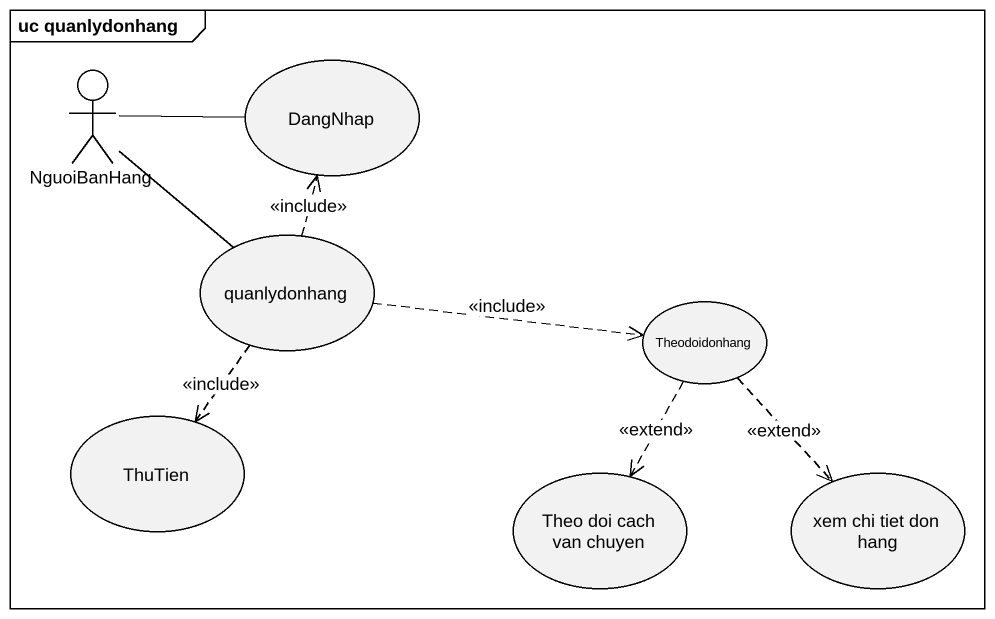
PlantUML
@startuml
mainframe uc quanlydonhang
actor NguoiBanHang
usecase DangNhap
usecase quanlydonhang
usecase Theodoidonhang
usecase ThuTien
usecase "Theo doi cach van chuyen" as Theo_doi_cach_van_chuyen
usecase "xem chi tiet don hang" as xem_chi_tiet_don_hang
NguoiBanHang -- quanlydonhang
DangNhap -left- NguoiBanHang
quanlydonhang .up.> DangNhap : <<include>>
quanlydonhang .right.> Theodoidonhang : <<include>>
quanlydonhang ..> ThuTien : <<include>>
Theodoidonhang ..> Theo_doi_cach_van_chuyen : <<extend>>
Theodoidonhang ..> xem_chi_tiet_don_hang : <<extend>>
@enduml
